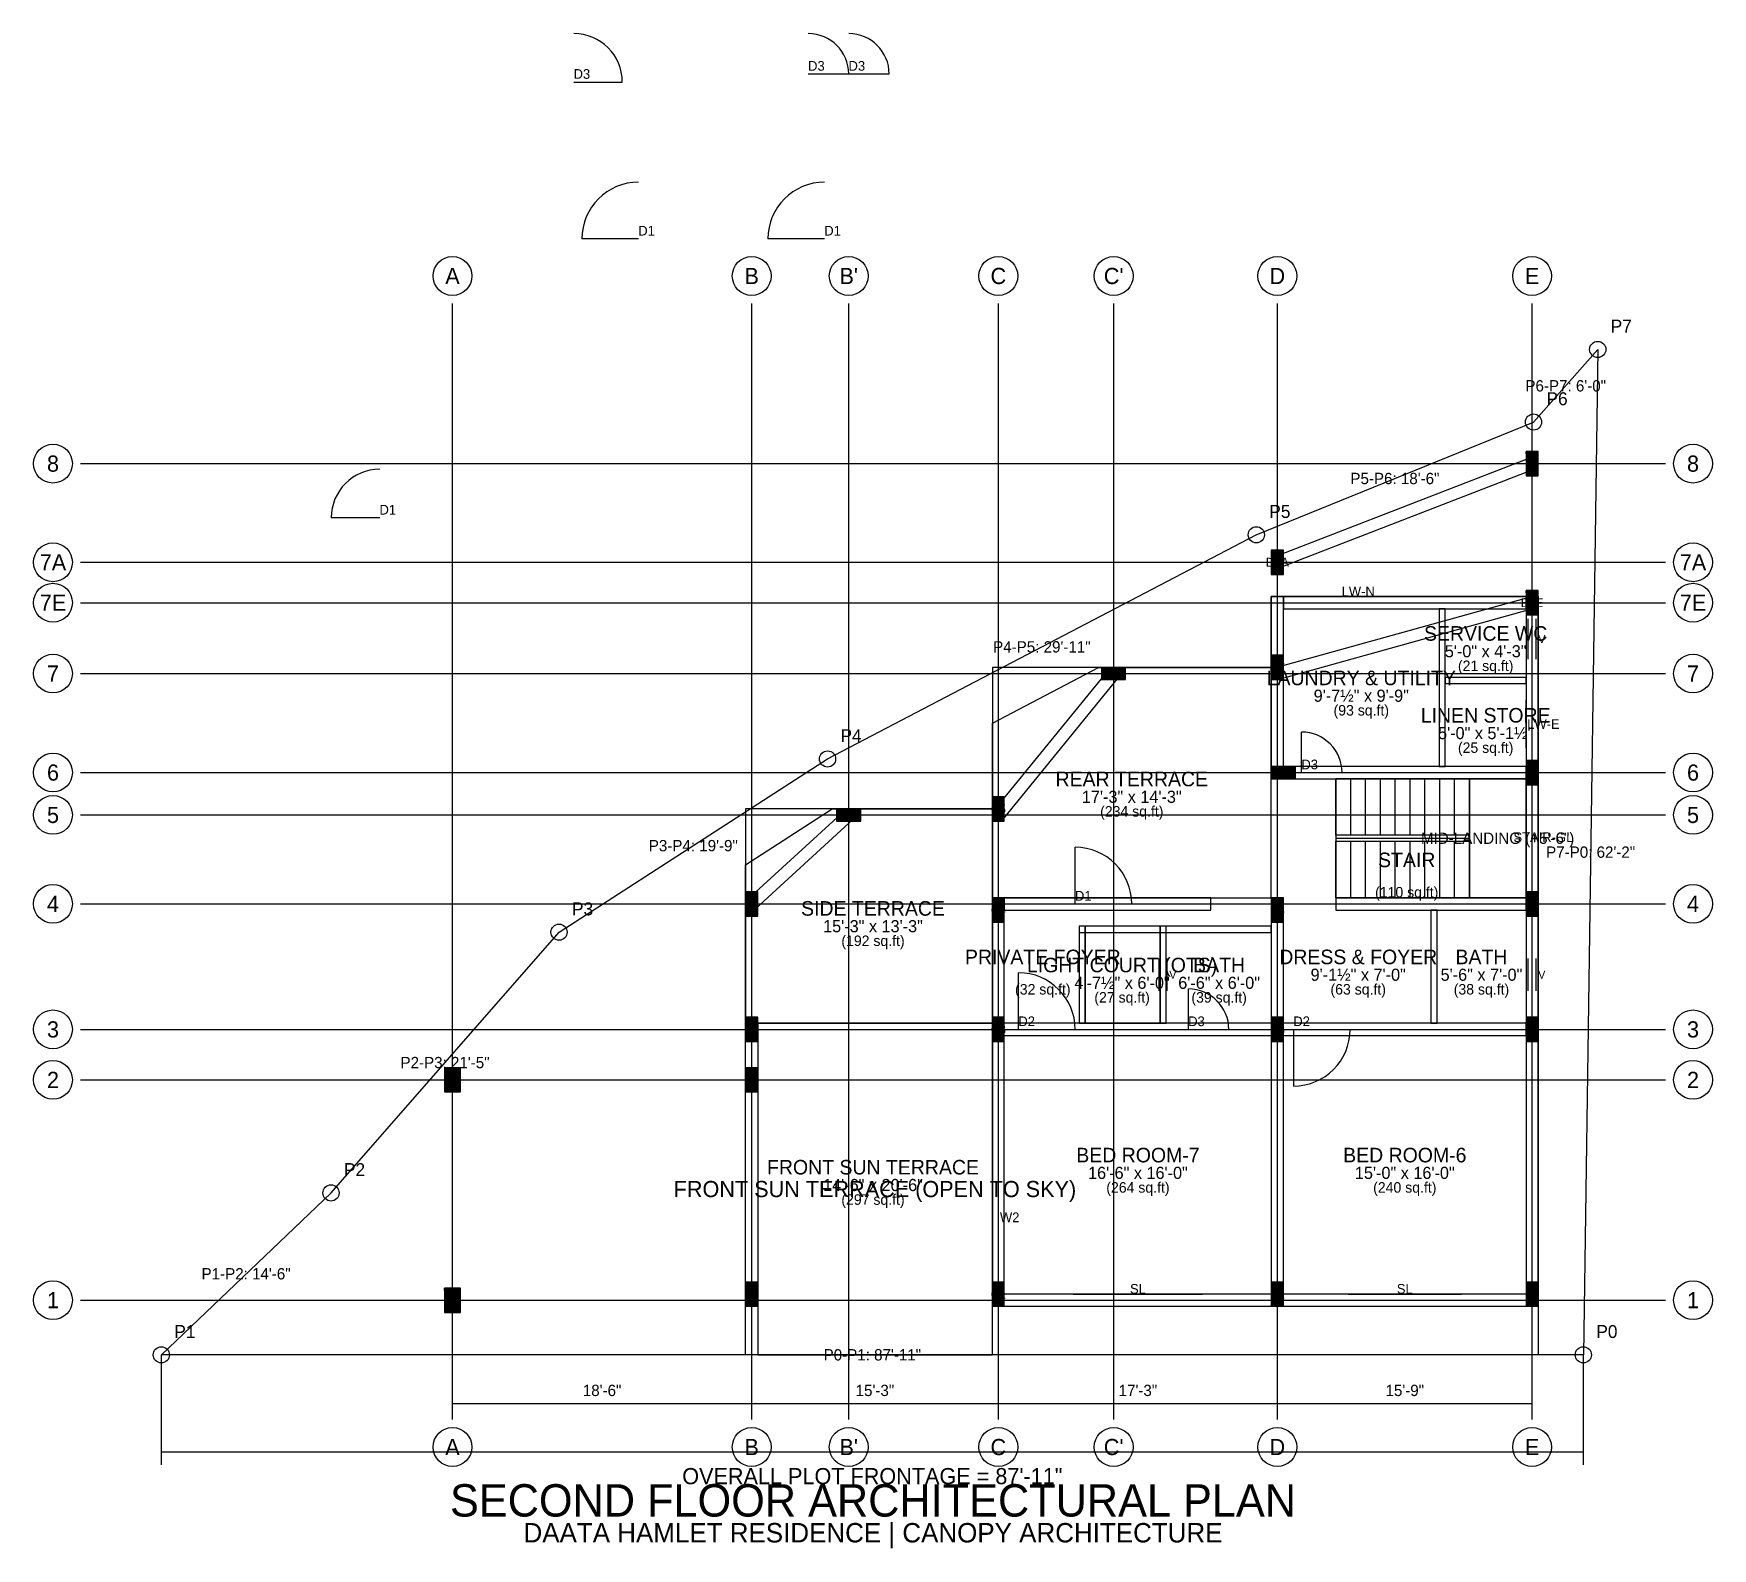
# Model space of a CAD drawing. Header units: feet. Extents: x -8 to 96, y -12 to 82.
import ezdxf
from ezdxf.enums import TextEntityAlignment as Align

# ---------------------------------------------------------------- set-up
doc = ezdxf.new("R2010")
doc.units = ezdxf.units.FT
doc.header["$MEASUREMENT"] = 0
for name, color, linetype in [('0_BOUNDARY', 1, 'Continuous'), ('A_CANOPY', 4, 'Continuous'), ('A_DIMENSIONS', 1, 'Continuous'), ('A_DOORS', 2, 'Continuous'), ('A_ROOM_LABELS', 7, 'Continuous'), ('A_STAIRS', 8, 'Continuous'), ('A_WALLS', 7, 'Continuous'), ('A_WINDOWS', 3, 'Continuous'), ('G_TITLEBLOCK', 7, 'Continuous'), ('S_COLUMNS', 4, 'Continuous'), ('S_COLUMNS_HATCH', 5, 'Continuous'), ('S_GRID_BUBBLES', 6, 'Continuous'), ('S_GRID_LINES', 6, 'Continuous')]:
    doc.layers.add(name, color=color, linetype=linetype)

msp = doc.modelspace()

# ---------------------------------------------------------------- hatches: boundary and pattern name
at = {"layer": 'S_COLUMNS_HATCH'}
h = msp.add_hatch(dxfattribs=at)
h.set_pattern_fill('SOLID')
h.paths.add_polyline_path([(84.38, 54.35), (85.12, 54.35), (85.12, 55.85), (84.38, 55.85)])
h = msp.add_hatch(dxfattribs=at)
h.set_pattern_fill('SOLID')
h.paths.add_polyline_path([(68.62, 48.25), (69.38, 48.25), (69.38, 49.75), (68.62, 49.75)])
h = msp.add_hatch(dxfattribs=at)
h.set_pattern_fill('SOLID')
h.paths.add_polyline_path([(84.38, 45.75), (85.12, 45.75), (85.12, 47.25), (84.38, 47.25)])
h = msp.add_hatch(dxfattribs=at)
h.set_pattern_fill('SOLID')
h.paths.add_polyline_path([(68.62, 41.75), (69.38, 41.75), (69.38, 43.25), (68.62, 43.25)])
h = msp.add_hatch(dxfattribs=at)
h.set_pattern_fill('SOLID')
h.paths.add_polyline_path([(58.12, 41.75), (59.62, 41.75), (59.62, 42.5), (58.12, 42.5)])
h = msp.add_hatch(dxfattribs=at)
h.set_pattern_fill('SOLID')
h.paths.add_polyline_path([(68.62, 35.62), (70.12, 35.62), (70.12, 36.38), (68.62, 36.38)])
h = msp.add_hatch(dxfattribs=at)
h.set_pattern_fill('SOLID')
h.paths.add_polyline_path([(84.38, 35.25), (85.12, 35.25), (85.12, 36.75), (84.38, 36.75)])
h = msp.add_hatch(dxfattribs=at)
h.set_pattern_fill('SOLID')
h.paths.add_polyline_path([(51.38, 33), (52.12, 33), (52.12, 34.5), (51.38, 34.5)])
h = msp.add_hatch(dxfattribs=at)
h.set_pattern_fill('SOLID')
h.paths.add_polyline_path([(41.75, 33), (43.25, 33), (43.25, 33.75), (41.75, 33.75)])
h = msp.add_hatch(dxfattribs=at)
h.set_pattern_fill('SOLID')
h.paths.add_polyline_path([(36.12, 27.12), (36.88, 27.12), (36.88, 28.62), (36.12, 28.62)])
h = msp.add_hatch(dxfattribs=at)
h.set_pattern_fill('SOLID')
h.paths.add_polyline_path([(51.38, 26.75), (52.12, 26.75), (52.12, 28.25), (51.38, 28.25)])
h = msp.add_hatch(dxfattribs=at)
h.set_pattern_fill('SOLID')
h.paths.add_polyline_path([(68.62, 26.75), (69.38, 26.75), (69.38, 28.25), (68.62, 28.25)])
h = msp.add_hatch(dxfattribs=at)
h.set_pattern_fill('SOLID')
h.paths.add_polyline_path([(84.38, 27.12), (85.12, 27.12), (85.12, 28.62), (84.38, 28.62)])
h = msp.add_hatch(dxfattribs=at)
h.set_pattern_fill('SOLID')
h.paths.add_polyline_path([(36.12, 19.38), (36.88, 19.38), (36.88, 20.88), (36.12, 20.88)])
h = msp.add_hatch(dxfattribs=at)
h.set_pattern_fill('SOLID')
h.paths.add_polyline_path([(51.38, 19.38), (52.12, 19.38), (52.12, 20.88), (51.38, 20.88)])
h = msp.add_hatch(dxfattribs=at)
h.set_pattern_fill('SOLID')
h.paths.add_polyline_path([(68.62, 19.38), (69.38, 19.38), (69.38, 20.88), (68.62, 20.88)])
h = msp.add_hatch(dxfattribs=at)
h.set_pattern_fill('SOLID')
h.paths.add_polyline_path([(84.38, 19.38), (85.12, 19.38), (85.12, 20.88), (84.38, 20.88)])
h = msp.add_hatch(dxfattribs=at)
h.set_pattern_fill('SOLID')
h.paths.add_polyline_path([(17.5, 16.25), (18.5, 16.25), (18.5, 17.75), (17.5, 17.75)])
h = msp.add_hatch(dxfattribs=at)
h.set_pattern_fill('SOLID')
h.paths.add_polyline_path([(36.12, 16.25), (36.88, 16.25), (36.88, 17.75), (36.12, 17.75)])
h = msp.add_hatch(dxfattribs=at)
h.set_pattern_fill('SOLID')
h.paths.add_polyline_path([(36.12, 3), (36.88, 3), (36.88, 4.5), (36.12, 4.5)])
h = msp.add_hatch(dxfattribs=at)
h.set_pattern_fill('SOLID')
h.paths.add_polyline_path([(51.38, 3), (52.12, 3), (52.12, 4.5), (51.38, 4.5)])
h = msp.add_hatch(dxfattribs=at)
h.set_pattern_fill('SOLID')
h.paths.add_polyline_path([(68.62, 3), (69.38, 3), (69.38, 4.5), (68.62, 4.5)])
h = msp.add_hatch(dxfattribs=at)
h.set_pattern_fill('SOLID')
h.paths.add_polyline_path([(84.38, 3), (85.12, 3), (85.12, 4.5), (84.38, 4.5)])
h = msp.add_hatch(dxfattribs=at)
h.set_pattern_fill('SOLID')
h.paths.add_polyline_path([(17.5, 2.62), (18.5, 2.62), (18.5, 4.12), (17.5, 4.12)])

# ---------------------------------------------------------------- linework, layer by layer
at = {"layer": '0_BOUNDARY'}
msp.add_lwpolyline([(0, 0), (10.49, 10.01), (24.59, 26.13), (41.19, 36.84), (67.7, 50.7), (84.84, 57.67), (88.81, 62.16), (87.92, 0)], close=True, dxfattribs=at)
for centre in [(88.81, 62.16), (84.84, 57.67), (67.7, 50.7), (41.19, 36.84), (24.59, 26.13), (10.49, 10.01), (0, 0), (87.92, 0)]:
    msp.add_circle(centre, 0.5, dxfattribs=at)
at = {"layer": 'A_CANOPY'}
for points in [[(51.38, 28.25), (68.62, 28.25), (68.62, 42.5), (51.38, 42.5)], [(36.12, 20.5), (51.38, 20.5), (51.38, 33.75), (36.12, 33.75)], [(36.88, 0), (51.38, 0), (51.38, 20.5), (36.88, 20.5)]]:
    msp.add_lwpolyline(points, close=True, dxfattribs=at)
at = {"layer": 'A_DIMENSIONS'}
for p, q in [((0, -6.8), (0, 0)), ((87.92, -6.8), (87.92, 0)), ((18, -3.5), (18, -2.5)), ((18, -3), (36.5, -3)), ((36.5, -3.5), (36.5, -2.5)), ((36.5, -3.5), (36.5, -2.5)), ((36.5, -3), (51.75, -3)), ((51.75, -3.5), (51.75, -2.5)), ((51.75, -3.5), (51.75, -2.5)), ((51.75, -3), (69, -3)), ((69, -3.5), (69, -2.5)), ((69, -3.5), (69, -2.5)), ((69, -3), (84.75, -3)), ((84.75, -3.5), (84.75, -2.5)), ((0, -6), (87.92, -6))]:
    msp.add_line(p, q, dxfattribs=at)
at = {"layer": 'A_DOORS'}
for p, q in [((40, 79.19), (42.5, 79.19)), ((42.5, 79.19), (45, 79.19)), ((25.5, 78.69), (28.5, 78.69)), ((29.5, 69), (26, 69)), ((41, 69), (37.5, 69)), ((13.5, 51.75), (10.5, 51.75)), ((70.5, 36), (70.5, 38.5)), ((56.5, 27.88), (56.5, 31.38)), ((53, 20.12), (53, 23.62)), ((63.5, 20.12), (63.5, 22.62)), ((70, 20.12), (70, 16.62))]:
    msp.add_line(p, q, dxfattribs=at)
for centre, radius, start, end in [((25.5, 78.69), 3, 0, 90), ((40, 79.19), 2.5, 0, 90), ((42.5, 79.19), 2.5, 0, 90), ((29.5, 69), 3.5, 90, 180), ((41, 69), 3.5, 90, 180), ((13.5, 51.75), 3, 90, 180), ((70.5, 36), 2.5, 0, 90), ((56.5, 27.88), 3.5, 0, 90), ((53, 20.12), 3.5, 0, 90), ((63.5, 20.12), 2.5, 0, 90), ((70, 20.12), 3.5, 270, 360)]:
    msp.add_arc(centre, radius, start, end, dxfattribs=at)
at = {"layer": 'A_STAIRS'}
for p, q in [((72.62, 32.12), (72.62, 35.62)), ((73.54, 32.12), (73.54, 35.62)), ((74.46, 32.12), (74.46, 35.62)), ((75.38, 32.12), (75.38, 35.62)), ((76.29, 32.12), (76.29, 35.62)), ((77.21, 32.12), (77.21, 35.62)), ((78.12, 32.12), (78.12, 35.62)), ((79.04, 32.12), (79.04, 35.62)), ((79.96, 32.12), (79.96, 35.62)), ((80.88, 32.12), (80.88, 35.62)), ((72.62, 31.94), (80.88, 31.94)), ((72.62, 28.25), (72.62, 31.75)), ((73.54, 28.25), (73.54, 31.75)), ((74.46, 28.25), (74.46, 31.75)), ((75.38, 28.25), (75.38, 31.75)), ((76.29, 28.25), (76.29, 31.75)), ((77.21, 28.25), (77.21, 31.75)), ((78.12, 28.25), (78.12, 31.75)), ((79.04, 28.25), (79.04, 31.75)), ((79.96, 28.25), (79.96, 31.75)), ((80.88, 28.25), (80.88, 31.75))]:
    msp.add_line(p, q, dxfattribs=at)
msp.add_lwpolyline([(80.88, 28.25), (84.38, 28.25), (84.38, 35.62), (80.88, 35.62)], close=True, dxfattribs=at)
at = {"layer": 'A_WALLS'}
for points in [[(84.61, 55.45), (84.89, 54.75), (69.14, 48.65), (68.86, 49.35), (84.61, 55.45)], [(36.12, 3), (36.12, 30.29), (41.48, 33.75), (51.38, 33.75), (51.38, 39.06), (57.95, 42.5), (68.62, 42.5), (68.62, 46.88), (85.12, 46.88), (85.12, 3), (85.12, 0), (36.12, 0), (36.12, 3)], [(68.62, 35.62), (69.38, 35.62), (69.38, 46.88), (68.62, 46.88)], [(84.65, 46.86), (84.85, 46.14), (69.1, 41.76), (68.9, 42.49), (84.65, 46.86)], [(69.38, 46.12), (84.38, 46.12), (84.38, 46.88), (69.38, 46.88)], [(84.38, 3.75), (85.12, 3.75), (85.12, 47.25), (84.38, 47.25)], [(79, 36.38), (79.38, 36.38), (79.38, 46.12), (79, 46.12)], [(58.58, 42.36), (59.17, 41.89), (52.04, 33.14), (51.46, 33.61), (58.58, 42.36)], [(79.38, 41.5), (84.38, 41.5), (84.38, 41.88), (79.38, 41.88)], [(69.38, 35.62), (84.38, 35.62), (84.38, 36.38), (69.38, 36.38)], [(72.62, 35.62), (72.62, 28.25), (84.38, 28.25), (84.38, 35.62), (72.62, 35.62)], [(42.25, 33.65), (42.75, 33.1), (36.75, 27.6), (36.25, 28.15), (42.25, 33.65)], [(72.62, 31.75), (80.88, 31.75), (80.88, 32.12), (72.62, 32.12)], [(51.38, 3.75), (52.12, 3.75), (52.12, 28.25), (51.38, 28.25)], [(52.12, 27.5), (64.88, 27.5), (64.88, 28.25), (52.12, 28.25)], [(68.62, 20.5), (69.38, 20.5), (69.38, 28.25), (68.62, 28.25)], [(72.62, 27.5), (84.38, 27.5), (84.38, 28.25), (72.62, 28.25)], [(78.5, 20.5), (78.88, 20.5), (78.88, 27.5), (78.5, 27.5)], [(56.75, 20.5), (57.12, 20.5), (57.12, 26.5), (56.75, 26.5)], [(56.75, 26.12), (68.62, 26.12), (68.62, 26.5), (56.75, 26.5)], [(61.75, 26.5), (57.12, 26.5), (57.12, 20.5), (61.75, 20.5), (61.75, 26.5)], [(61.75, 20.5), (62.12, 20.5), (62.12, 26.5), (61.75, 26.5)], [(51.38, 19.75), (84.38, 19.75), (84.38, 20.5), (51.38, 20.5)], [(68.62, 3.75), (69.38, 3.75), (69.38, 19.75), (68.62, 19.75)], [(51.38, 3), (85.12, 3), (85.12, 3.75), (51.38, 3.75)]]:
    msp.add_lwpolyline(points, close=True, dxfattribs=at)
at = {"layer": 'A_WINDOWS'}
for p, q in [((71, 46.88), (77, 46.88)), ((71, 46.5), (77, 46.5)), ((71, 46.12), (77, 46.12)), ((84.5, 43), (84.5, 45.5)), ((85, 43), (85, 45.5)), ((84.38, 37.5), (84.38, 40.5)), ((84.75, 37.5), (84.75, 40.5)), ((85.12, 37.5), (85.12, 40.5)), ((84.38, 29.5), (84.38, 34.5)), ((84.75, 29.5), (84.75, 34.5)), ((85.12, 29.5), (85.12, 34.5)), ((61.69, 22.5), (61.69, 24.5)), ((62.19, 22.5), (62.19, 24.5)), ((84.5, 22.5), (84.5, 24.5)), ((85, 22.5), (85, 24.5)), ((51.38, 6), (51.38, 11)), ((51.75, 6), (51.75, 11)), ((52.12, 6), (52.12, 11)), ((56.38, 3.75), (64.38, 3.75)), ((56.38, 3.38), (64.38, 3.38)), ((73.38, 3.75), (80.38, 3.75)), ((73.38, 3.38), (80.38, 3.38)), ((56.38, 3), (64.38, 3)), ((73.38, 3), (80.38, 3))]:
    msp.add_line(p, q, dxfattribs=at)
at = {"layer": 'S_COLUMNS'}
for points in [[(84.38, 54.35), (85.12, 54.35), (85.12, 55.85), (84.38, 55.85)], [(68.62, 48.25), (69.38, 48.25), (69.38, 49.75), (68.62, 49.75)], [(84.38, 45.75), (85.12, 45.75), (85.12, 47.25), (84.38, 47.25)], [(68.62, 41.75), (69.38, 41.75), (69.38, 43.25), (68.62, 43.25)], [(58.12, 41.75), (59.62, 41.75), (59.62, 42.5), (58.12, 42.5)], [(68.62, 35.62), (70.12, 35.62), (70.12, 36.38), (68.62, 36.38)], [(84.38, 35.25), (85.12, 35.25), (85.12, 36.75), (84.38, 36.75)], [(51.38, 33), (52.12, 33), (52.12, 34.5), (51.38, 34.5)], [(41.75, 33), (43.25, 33), (43.25, 33.75), (41.75, 33.75)], [(36.12, 27.12), (36.88, 27.12), (36.88, 28.62), (36.12, 28.62)], [(51.38, 26.75), (52.12, 26.75), (52.12, 28.25), (51.38, 28.25)], [(68.62, 26.75), (69.38, 26.75), (69.38, 28.25), (68.62, 28.25)], [(84.38, 27.12), (85.12, 27.12), (85.12, 28.62), (84.38, 28.62)], [(36.12, 19.38), (36.88, 19.38), (36.88, 20.88), (36.12, 20.88)], [(51.38, 19.38), (52.12, 19.38), (52.12, 20.88), (51.38, 20.88)], [(68.62, 19.38), (69.38, 19.38), (69.38, 20.88), (68.62, 20.88)], [(84.38, 19.38), (85.12, 19.38), (85.12, 20.88), (84.38, 20.88)], [(17.5, 16.25), (18.5, 16.25), (18.5, 17.75), (17.5, 17.75)], [(36.12, 16.25), (36.88, 16.25), (36.88, 17.75), (36.12, 17.75)], [(36.12, 3), (36.88, 3), (36.88, 4.5), (36.12, 4.5)], [(51.38, 3), (52.12, 3), (52.12, 4.5), (51.38, 4.5)], [(68.62, 3), (69.38, 3), (69.38, 4.5), (68.62, 4.5)], [(84.38, 3), (85.12, 3), (85.12, 4.5), (84.38, 4.5)], [(17.5, 2.62), (18.5, 2.62), (18.5, 4.12), (17.5, 4.12)]]:
    msp.add_lwpolyline(points, close=True, dxfattribs=at)
at = {"layer": 'S_GRID_BUBBLES'}
for centre in [(18, 66.7), (36.5, 66.7), (42.5, 66.7), (51.75, 66.7), (58.88, 66.7), (69, 66.7), (84.75, 66.7), (-6.7, 55.1), (94.7, 55.1), (-6.7, 49), (94.7, 49), (-6.7, 46.5), (94.7, 46.5), (-6.7, 42.12), (94.7, 42.12), (-6.7, 36), (94.7, 36), (-6.7, 33.38), (94.7, 33.38), (-6.7, 27.88), (94.7, 27.88), (-6.7, 20.12), (94.7, 20.12), (-6.7, 17), (94.7, 17), (-6.7, 3.38), (94.7, 3.38), (18, -5.7), (36.5, -5.7), (42.5, -5.7), (51.75, -5.7), (58.88, -5.7), (69, -5.7), (84.75, -5.7)]:
    msp.add_circle(centre, 1.2, dxfattribs=at)
at = {"layer": 'S_GRID_LINES'}
for p, q in [((18, -4), (18, 65)), ((36.5, -4), (36.5, 65)), ((42.5, -4), (42.5, 65)), ((51.75, -4), (51.75, 65)), ((58.88, -4), (58.88, 65)), ((69, -4), (69, 65)), ((84.75, -4), (84.75, 65)), ((-5, 55.1), (93, 55.1)), ((-5, 49), (93, 49)), ((-5, 46.5), (93, 46.5)), ((-5, 42.12), (93, 42.12)), ((-5, 36), (93, 36)), ((-5, 33.38), (93, 33.38)), ((-5, 27.88), (93, 27.88)), ((-5, 20.12), (93, 20.12)), ((-5, 17), (93, 17)), ((-5, 3.38), (93, 3.38))]:
    msp.add_line(p, q, dxfattribs=at)

# ---------------------------------------------------------------- texts
at = {"layer": '0_BOUNDARY'}
for s, p in [('P7', (89.61, 62.96)), ('P6', (85.64, 58.47)), ('P5', (68.5, 51.5)), ('P4', (41.99, 37.64)), ('P3', (25.39, 26.93)), ('P2', (11.29, 10.81)), ('P1', (0.8, 0.8)), ('P0', (88.72, 0.8))]:
    msp.add_text(s, height=0.8, dxfattribs=at).set_placement(p, align=Align.BOTTOM_LEFT)
for s, p in [('P6-P7: 6\'-0"', (86.83, 59.91)), ('P5-P6: 18\'-6"', (76.27, 54.18)), ('P4-P5: 29\'-11"', (54.44, 43.77)), ('P3-P4: 19\'-9"', (32.89, 31.48)), ('P7-P0: 62\'-2"', (88.37, 31.08)), ('P2-P3: 21\'-5"', (17.54, 18.07)), ('P1-P2: 14\'-6"', (5.24, 5.01)), ('P0-P1: 87\'-11"', (43.96, 0))]:
    msp.add_text(s, height=0.7, dxfattribs=at).set_placement(p, align=Align.MIDDLE_CENTER)
at = {"layer": 'A_CANOPY'}
msp.add_text('FRONT SUN TERRACE (OPEN TO SKY)', height=1, dxfattribs=at).set_placement((44.12, 10.25), align=Align.MIDDLE_CENTER)
at = {"layer": 'A_DIMENSIONS'}
for s, height, p in [('18\'-6"', 0.7, (27.25, -2.2)), ('15\'-3"', 0.7, (44.12, -2.2)), ('17\'-3"', 0.7, (60.38, -2.2)), ('15\'-9"', 0.7, (76.88, -2.2)), ('OVERALL PLOT FRONTAGE = 87\'-11"', 1, (43.96, -7.5))]:
    msp.add_text(s, height=height, dxfattribs=at).set_placement(p, align=Align.MIDDLE_CENTER)
at = {"layer": 'A_DOORS'}
for s, p in [('D3', (40.5, 79.69)), ('D3', (43, 79.69)), ('D3', (26, 79.19)), ('D1', (30, 69.5)), ('D1', (41.5, 69.5)), ('D1', (14, 52.25)), ('D3', (71, 36.5)), ('D1', (57, 28.38)), ('D2', (53.5, 20.62)), ('D3', (64, 20.62)), ('D2', (70.5, 20.62))]:
    msp.add_text(s, height=0.6, dxfattribs=at).set_placement(p, align=Align.MIDDLE_CENTER)
at = {"layer": 'A_ROOM_LABELS'}
for s, height, p in [('SERVICE WC', 0.9, (81.88, 44.6)), ('5\'-0" x 4\'-3"', 0.75, (81.88, 43.5)), ('(21 sq.ft)', 0.65, (81.88, 42.6)), ('LAUNDRY & UTILITY', 0.9, (74.19, 41.85)), ('9\'-7½" x 9\'-9"', 0.75, (74.19, 40.75)), ('(93 sq.ft)', 0.65, (74.19, 39.85)), ('LINEN STORE', 0.9, (81.88, 39.54)), ('5\'-0" x 5\'-1½"', 0.75, (81.88, 38.44)), ('(25 sq.ft)', 0.65, (81.88, 37.54)), ('REAR TERRACE', 0.9, (60, 35.6)), ('17\'-3" x 14\'-3"', 0.75, (60, 34.5)), ('(234 sq.ft)', 0.65, (60, 33.6)), ('STAIR', 0.9, (77, 30.6)), ('SIDE TERRACE', 0.9, (44, 27.6)), ('(110 sq.ft)', 0.65, (77, 28.6)), ('15\'-3" x 13\'-3"', 0.75, (44, 26.5)), ('(192 sq.ft)', 0.65, (44, 25.6)), ('PRIVATE FOYER', 0.9, (54.5, 24.6)), ('DRESS & FOYER', 0.9, (74, 24.6)), ('BATH', 0.9, (81.62, 24.6)), ('LIGHT COURT (OTS)', 0.9, (59.4, 24.1)), ('BATH', 0.9, (65.4, 24.1)), ('9\'-1½" x 7\'-0"', 0.75, (74, 23.5)), ('5\'-6" x 7\'-0"', 0.75, (81.62, 23.5)), ('(32 sq.ft)', 0.65, (54.5, 22.6)), ('4\'-7½" x 6\'-0"', 0.75, (59.4, 23)), ('6\'-6" x 6\'-0"', 0.75, (65.4, 23)), ('(63 sq.ft)', 0.65, (74, 22.6)), ('(38 sq.ft)', 0.65, (81.62, 22.6)), ('(27 sq.ft)', 0.65, (59.4, 22.1)), ('(39 sq.ft)', 0.65, (65.4, 22.1)), ('BED ROOM-7', 0.9, (60.38, 12.35)), ('BED ROOM-6', 0.9, (76.88, 12.35)), ('FRONT SUN TERRACE', 0.9, (44, 11.6)), ('16\'-6" x 16\'-0"', 0.75, (60.38, 11.25)), ('15\'-0" x 16\'-0"', 0.75, (76.88, 11.25)), ('14\'-6" x 20\'-6"', 0.75, (44, 10.5)), ('(264 sq.ft)', 0.65, (60.38, 10.35)), ('(240 sq.ft)', 0.65, (76.88, 10.35)), ('(297 sq.ft)', 0.65, (44, 9.6))]:
    msp.add_text(s, height=height, dxfattribs=at).set_placement(p, align=Align.MIDDLE_CENTER)
at = {"layer": 'A_STAIRS'}
msp.add_text('MID-LANDING (+5\'-6")', height=0.7, dxfattribs=at).set_placement((82.62, 31.94), align=Align.MIDDLE_CENTER)
at = {"layer": 'A_WINDOWS'}
for s, height, p in [('LW-N', 0.6, (74, 47.2)), ('V', 0.5, (85.35, 44.25)), ('LW-E', 0.6, (85.45, 39)), ('STAIR-GL', 0.6, (85.45, 32)), ('V', 0.5, (62.54, 23.5)), ('V', 0.5, (85.35, 23.5)), ('W2', 0.6, (52.45, 8.5)), ('SL', 0.6, (60.38, 4.08)), ('SL', 0.6, (76.88, 4.08))]:
    msp.add_text(s, height=height, dxfattribs=at).set_placement(p, align=Align.MIDDLE_CENTER)
at = {"layer": 'G_TITLEBLOCK'}
for s, height, p in [('SECOND FLOOR ARCHITECTURAL PLAN', 2, (44, -9)), ('DAATA HAMLET RESIDENCE | CANOPY ARCHITECTURE', 1.2, (44, -11))]:
    msp.add_text(s, height=height, dxfattribs=at).set_placement(p, align=Align.MIDDLE_CENTER)
at = {"layer": 'S_COLUMNS'}
for s, p in [('E8', (84.75, 55.1)), ('D7A', (69, 49)), ('E7E', (84.75, 46.5)), ('D7', (69, 42.5)), ("C'7", (58.88, 42.12)), ('D6', (69.38, 36)), ('E6', (84.75, 36)), ("B'5", (42.5, 33.38)), ('C5', (51.75, 33.75)), ('B4', (36.5, 27.88)), ('E4', (84.75, 27.88)), ('C4', (51.75, 27.5)), ('D4', (69, 27.5)), ('B3', (36.5, 20.12)), ('C3', (51.75, 20.12)), ('D3', (69, 20.12)), ('E3', (84.75, 20.12)), ('A2', (18, 17)), ('B2', (36.5, 17)), ('A1', (18, 3.38)), ('B1', (36.5, 3.75)), ('C1', (51.75, 3.75)), ('D1', (69, 3.75)), ('E1', (84.75, 3.75))]:
    msp.add_text(s, height=0.55, dxfattribs=at).set_placement(p, align=Align.MIDDLE_CENTER)
at = {"layer": 'S_GRID_BUBBLES'}
for s, p in [('A', (18, 66.7)), ('B', (36.5, 66.7)), ("B'", (42.5, 66.7)), ('C', (51.75, 66.7)), ("C'", (58.88, 66.7)), ('D', (69, 66.7)), ('E', (84.75, 66.7)), ('8', (-6.7, 55.1)), ('8', (94.7, 55.1)), ('7A', (-6.7, 49)), ('7A', (94.7, 49)), ('7E', (-6.7, 46.5)), ('7E', (94.7, 46.5)), ('7', (-6.7, 42.12)), ('7', (94.7, 42.12)), ('6', (-6.7, 36)), ('6', (94.7, 36)), ('5', (-6.7, 33.38)), ('5', (94.7, 33.38)), ('4', (-6.7, 27.88)), ('4', (94.7, 27.88)), ('3', (-6.7, 20.12)), ('3', (94.7, 20.12)), ('2', (-6.7, 17)), ('2', (94.7, 17)), ('1', (-6.7, 3.38)), ('1', (94.7, 3.38)), ('C', (51.75, -5.7)), ("C'", (58.88, -5.7)), ('A', (18, -5.7)), ('B', (36.5, -5.7)), ("B'", (42.5, -5.7)), ('D', (69, -5.7)), ('E', (84.75, -5.7))]:
    msp.add_text(s, height=1, dxfattribs=at).set_placement(p, align=Align.MIDDLE_CENTER)

doc.saveas('drawing.dxf')
